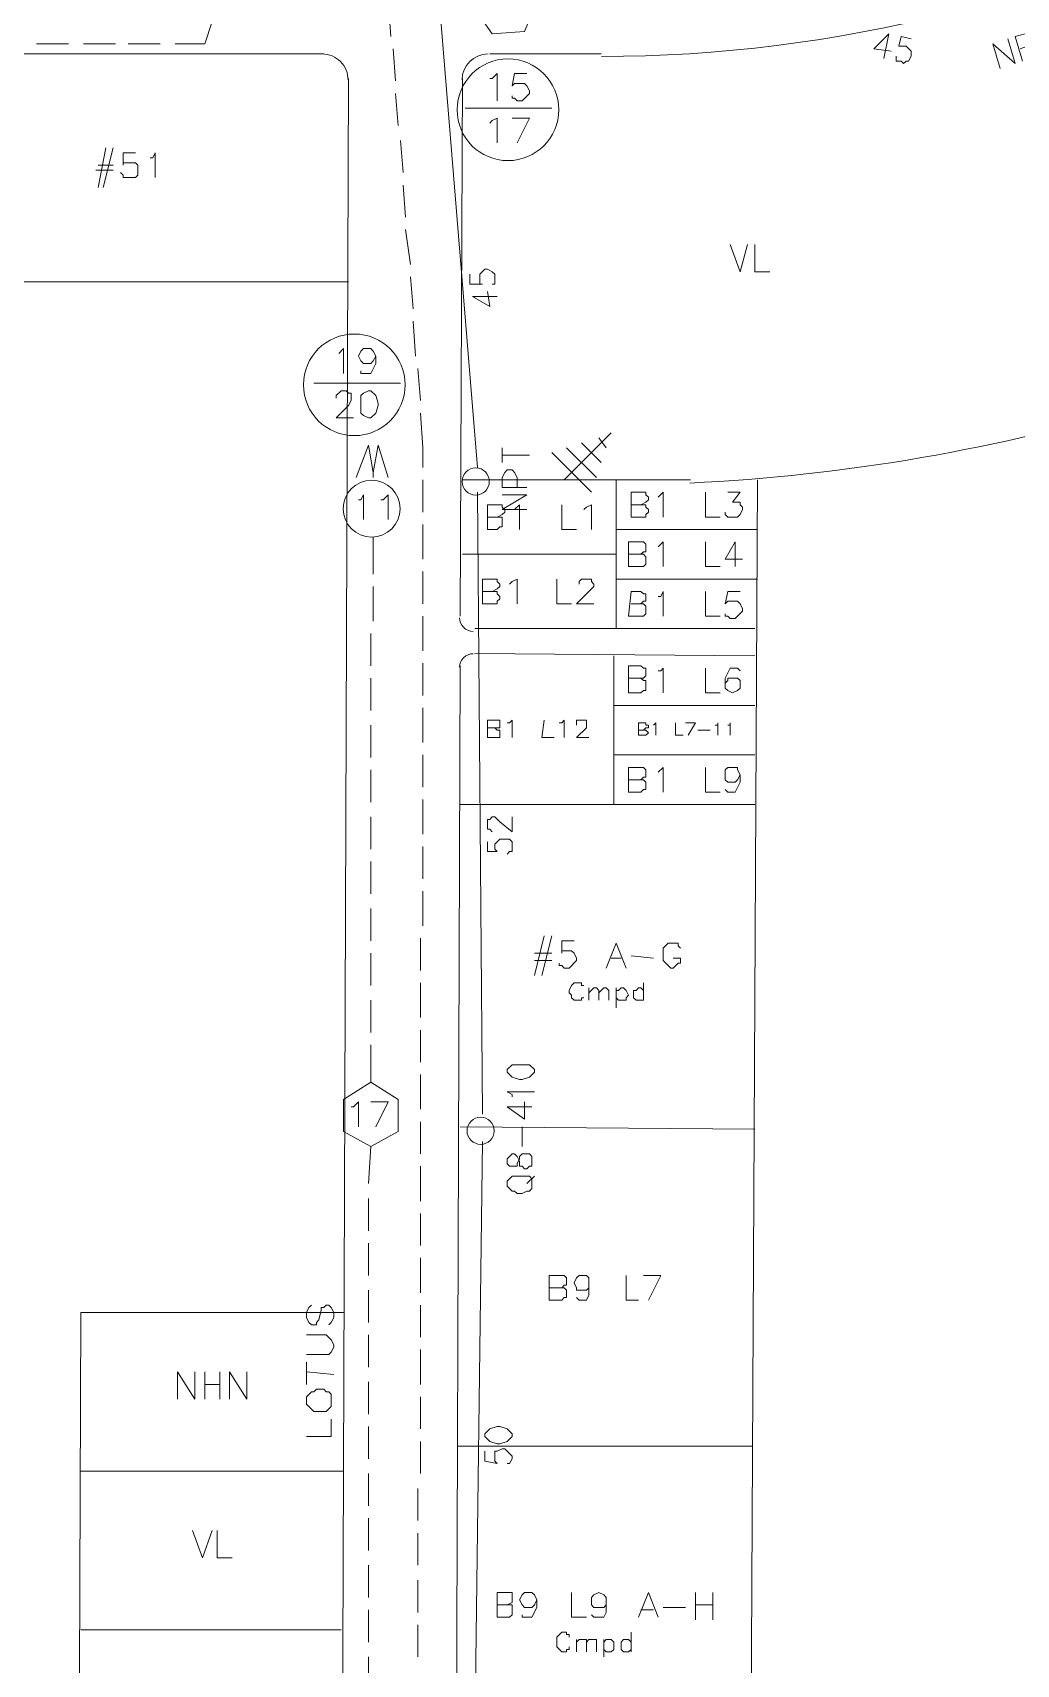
# Model space of a CAD drawing. Header units: millimetres. Extents: x 5.9 to 40.1, y 2 to 30.5.
# Drawn here: x 22.069 to 23.906, y 13.35 to 16.397 of the extents above; entities that cross this region are included whole.
import ezdxf

# ---------------------------------------------------------------- set-up
doc = ezdxf.new("R2010")
doc.units = ezdxf.units.MM
for name, color, linetype, true_color in [('PDF_S31$Cable-565', 23, 'Continuous', 0xdd8a6e), ('PDF_S31$LOTS', 254, 'Continuous', 0xdcdcdc), ('PDF_S31$ROAD', 8, 'Continuous', 0x808080), ('PDF_S31$SDU', 157, 'Continuous', 0x396472), ('PDF_S31$Symbols-EndOfLine', 15, 'Continuous', 0x954a4a), ('PDF_S31$Symbols-Ground', 12, 'Continuous', 0xb80000)]:
    doc.layers.add(name, color=color, linetype=linetype, true_color=true_color)
for name, color, linetype in [('PDF_S31$NAME-ROAD', 7, 'Continuous'), ('PDF_S31$Passives-TapOffs', 7, 'Continuous'), ('PDF_S31$POLE', 7, 'Continuous'), ('PDF_S31$STRAND', 7, 'Continuous'), ('PDF_S31$Symbols-Terminator', 7, 'Continuous')]:
    doc.layers.add(name, color=color, linetype=linetype)

msp = doc.modelspace()

# ---------------------------------------------------------------- linework, layer by layer
at = {"layer": 'PDF_S31$Cable-565', "lineweight": 13}
for points in [[(22.7328, 16.4595), (22.7374, 16.3901)], [(22.3349, 16.3762), (22.3904, 16.3762), (22.4043, 16.4179)], [(22.0758, 16.3762), (22.1359, 16.3762)], [(22.1637, 16.3762), (22.2238, 16.3762)], [(22.247, 16.3762), (22.3071, 16.3762)], [(22.7421, 16.367), (22.7467, 16.3068)], [(22.7467, 16.2837), (22.7513, 16.2235)], [(22.7559, 16.1958), (22.7606, 16.1356)], [(22.7606, 16.1125), (22.7652, 16.0523)], [(22.7652, 16.0292), (22.7745, 15.9644)], [(22.7745, 15.9413), (22.7791, 15.8811)], [(22.7791, 15.858), (22.7837, 15.7932)], [(22.7883, 15.7701), (22.793, 15.7099)], [(22.7976, 15.585), (22.7976, 15.622), (22.793, 15.6868)], [(22.7976, 15.5017), (22.7976, 15.5619)], [(22.7976, 15.4138), (22.7976, 15.4786)], [(22.705, 15.3861), (22.705, 15.4555)], [(22.7976, 15.3305), (22.7976, 15.3907)], [(22.705, 15.2981), (22.705, 15.3629)], [(22.7976, 15.2426), (22.7976, 15.3074)], [(22.7004, 15.2149), (22.7004, 15.275)], [(22.7976, 15.1593), (22.7976, 15.2195)], [(22.7004, 15.1316), (22.7004, 15.1917)], [(22.7976, 15.0714), (22.7976, 15.1362)], [(22.7004, 15.0437), (22.7004, 15.1038)], [(22.7976, 14.9881), (22.7976, 15.0483)], [(22.7004, 14.9604), (22.7004, 15.0205)], [(22.7976, 14.9002), (22.7976, 14.965)], [(22.7004, 14.8725), (22.7004, 14.9326)], [(22.7976, 14.8169), (22.7976, 14.8771)], [(22.7004, 14.7892), (22.7004, 14.8493)], [(22.7976, 14.729), (22.7976, 14.7938)], [(22.7004, 14.7013), (22.7004, 14.7614)], [(22.793, 14.6457), (22.793, 14.7059)], [(22.7004, 14.618), (22.7004, 14.6781)], [(22.793, 14.5578), (22.793, 14.6226)], [(22.7004, 14.5301), (22.7004, 14.5902)], [(22.793, 14.4745), (22.793, 14.5347)], [(22.7004, 14.4375), (22.7004, 14.5069)], [(22.793, 14.3866), (22.793, 14.4514)], [(22.793, 14.3033), (22.793, 14.3635)], [(22.6958, 14.2478), (22.7004, 14.3172)], [(22.793, 14.2154), (22.793, 14.2802)], [(22.6958, 14.1599), (22.6958, 14.22)], [(22.793, 14.1321), (22.793, 14.1923)], [(22.6958, 14.0766), (22.6958, 14.1368)], [(22.793, 14.0442), (22.793, 14.109)], [(22.6958, 13.9887), (22.6958, 14.0489)], [(22.793, 13.9609), (22.793, 14.0211)], [(22.6958, 13.9054), (22.6958, 13.9656)], [(22.793, 13.873), (22.793, 13.9378)], [(22.6958, 13.8175), (22.6958, 13.8777)], [(22.793, 13.7897), (22.793, 13.8499)], [(22.6958, 13.7342), (22.6958, 13.7944)], [(22.793, 13.7065), (22.793, 13.7666)], [(22.6958, 13.6463), (22.6958, 13.7065)], [(22.7883, 13.6185), (22.7883, 13.6787)], [(22.6958, 13.563), (22.6958, 13.6232)], [(22.7883, 13.5353), (22.7883, 13.5954)], [(22.6958, 13.4751), (22.6958, 13.5353)], [(22.7883, 13.4473), (22.7883, 13.5075)], [(22.6958, 13.3918), (22.6958, 13.452)], [(22.7883, 13.3641), (22.7883, 13.4242)], [(22.6958, 13.2946), (22.6958, 13.3641)]]:
    msp.add_lwpolyline(points, dxfattribs=at)
at = {"layer": 'PDF_S31$LOTS', "lineweight": 0}
for points in [[(22.6588, 15.932), (21.1504, 15.932)], [(22.8716, 15.5619), (23.2973, 15.5619)], [(23.1585, 15.2843), (23.1585, 15.5619)], [(23.413, 12.4618), (23.4084, 12.8921), (23.4222, 15.5619)], [(23.1585, 15.4693), (23.4222, 15.4693)], [(22.8716, 15.4231), (23.1585, 15.4231)], [(23.1585, 15.3768), (23.4222, 15.3768)], [(23.1539, 14.9557), (23.1539, 15.2334)], [(23.1539, 15.1408), (23.4176, 15.1408)], [(23.1539, 15.0483), (23.4176, 15.0483)], [(22.867, 14.9557), (23.4176, 14.9557)], [(22.867, 14.3542), (23.4176, 14.3496)], [(22.6495, 14.0072), (22.1591, 14.0072), (22.1544, 12.8227)], [(22.8624, 13.7573), (23.413, 13.7573)], [(22.6495, 13.7111), (22.1591, 13.7111)], [(22.6449, 13.4149), (22.1591, 13.4149)]]:
    msp.add_lwpolyline(points, dxfattribs=at)
msp.add_arc((23.1321, 19.0479), 3.4957, 272.6917, 286.9684, dxfattribs=at)
at = {"layer": 'PDF_S31$NAME-ROAD', "lineweight": 9}
for points in [[(22.6218, 13.9841), (22.6264, 13.9887), (22.631, 13.998), (22.631, 14.0072), (22.6264, 14.0165), (22.6218, 14.0211), (22.6171, 14.0211), (22.6125, 14.0165), (22.6079, 14.0165), (22.6079, 14.0118), (22.6033, 13.9933), (22.5986, 13.9887), (22.5986, 13.9841), (22.5894, 13.9841), (22.5847, 13.9887), (22.5801, 13.998), (22.5801, 14.0072), (22.5847, 14.0165), (22.5894, 14.0211)], [(22.5801, 13.9656), (22.6171, 13.9656), (22.6264, 13.9563), (22.631, 13.9471), (22.631, 13.9424), (22.6264, 13.9332), (22.6218, 13.9285), (22.5801, 13.9285)], [(22.5801, 13.9147), (22.5801, 13.873)], [(22.631, 13.8915), (22.5801, 13.8962)], [(22.6264, 13.8082), (22.6264, 13.7759), (22.5801, 13.7759)]]:
    msp.add_lwpolyline(points, dxfattribs=at)
msp.add_lwpolyline([(22.5801, 13.836), (22.5801, 13.8499), (22.5894, 13.8591), (22.594, 13.8591), (22.5986, 13.8638), (22.6125, 13.8638), (22.6171, 13.8591), (22.6218, 13.8591), (22.6264, 13.8545), (22.6264, 13.8314), (22.6171, 13.8221), (22.594, 13.8221)], close=True, dxfattribs=at)
at = {"layer": 'PDF_S31$Passives-TapOffs', "lineweight": 9}
for points in [[(22.9271, 16.3947), (22.8948, 16.441), (22.9179, 16.4965), (22.978, 16.5012), (23.0104, 16.4549), (22.9873, 16.3994)], [(22.6495, 14.4051), (22.7004, 14.4375), (22.7513, 14.4051), (22.7513, 14.345), (22.7004, 14.3172), (22.6495, 14.345)]]:
    msp.add_lwpolyline(points, close=True, dxfattribs=at)
for points in [[(22.6773, 15.5249), (22.6819, 15.5249), (22.6865, 15.5341), (22.6865, 15.4879)], [(22.7189, 15.5249), (22.7236, 15.5249), (22.7328, 15.5341), (22.7328, 15.4879)], [(22.6634, 14.3912), (22.668, 14.3912), (22.6773, 14.4005), (22.6773, 14.3542)], [(22.7004, 14.4005), (22.7328, 14.4005), (22.7097, 14.3542)]]:
    msp.add_lwpolyline(points, dxfattribs=at)
msp.add_circle((22.7018, 15.5081), 0.0532, dxfattribs=at)
at = {"layer": 'PDF_S31$POLE', "lineweight": 0}
for points in [[(23.9173, 16.3438), (23.9034, 16.3901), (23.922, 16.3947), (23.9312, 16.3947), (23.9312, 16.3901), (23.9358, 16.3855), (23.9358, 16.3809), (23.9266, 16.3716), (23.9127, 16.367)], [(23.8757, 16.33), (23.8618, 16.3762), (23.9034, 16.3392), (23.8896, 16.3855)], [(22.9457, 15.622), (22.9457, 15.5943)], [(22.9965, 15.6082), (22.9457, 15.6082)], [(22.9919, 15.548), (22.9457, 15.548), (22.9457, 15.5665), (22.9503, 15.5758), (22.9549, 15.5804), (22.9642, 15.5804), (22.9688, 15.5758), (22.9734, 15.5665), (22.9734, 15.548)], [(22.9919, 15.5064), (22.9457, 15.5064), (22.9919, 15.5341), (22.9457, 15.5341)], [(22.9642, 14.4098), (22.9642, 14.4144), (22.9549, 14.419), (23.0058, 14.419)], [(22.9873, 14.4005), (22.9873, 14.3681), (22.9549, 14.3912), (23.0012, 14.3912)], [(22.9827, 14.3542), (22.9827, 14.3172)], [(23.0058, 14.2617), (22.9919, 14.2478)]]:
    msp.add_lwpolyline(points, dxfattribs=at)
for points in [[(22.9549, 14.456), (22.9549, 14.4607), (22.9642, 14.4699), (22.9965, 14.4699), (23.0058, 14.4607), (23.0058, 14.456), (22.9965, 14.4468), (22.9827, 14.4421), (22.978, 14.4421), (22.9642, 14.4468)], [(22.9549, 14.2848), (22.9549, 14.2941), (22.9642, 14.3033), (22.9688, 14.3033), (22.9734, 14.2987), (22.978, 14.2895), (22.978, 14.2802), (22.9827, 14.2802), (22.9873, 14.2756), (22.9919, 14.2756), (22.9965, 14.2802), (23.0012, 14.2802), (23.0012, 14.2987), (22.9965, 14.3033), (22.9827, 14.3033), (22.978, 14.2987), (22.978, 14.2941), (22.9734, 14.2848), (22.9734, 14.2802), (22.9595, 14.2802)], [(22.9549, 14.2432), (22.9549, 14.2524), (22.9642, 14.2617), (22.9965, 14.2617), (23.0012, 14.2571), (23.0012, 14.2386), (22.9965, 14.2339), (22.9919, 14.2339), (22.9827, 14.2293), (22.9734, 14.2293), (22.9688, 14.2339), (22.9642, 14.2339)]]:
    msp.add_lwpolyline(points, close=True, dxfattribs=at)
for centre in [(22.8962, 15.559), (22.9054, 14.3466)]:
    msp.add_circle(centre, 0.0254, dxfattribs=at)
at = {"layer": 'PDF_S31$ROAD', "lineweight": 0}
for points in [[(22.6125, 16.3577), (20.2389, 16.3577)], [(23.1307, 16.3577), (22.9225, 16.3577)], [(22.6449, 12.5034), (22.6588, 16.3115)], [(22.867, 15.3074), (22.8716, 16.3115)], [(22.8948, 15.2843), (23.4176, 15.2843)], [(22.8948, 15.238), (23.4176, 15.2334)], [(22.8577, 12.5034), (22.867, 15.2149)]]:
    msp.add_lwpolyline(points, dxfattribs=at)
for centre, radius, start, end in [((23.1321, 18.9692), 2.6166, 269.9835, 298.6139), ((22.6093, 16.3086), 0.0486, 359.7417, 89.9835), ((22.9193, 16.3086), 0.0486, 89.9835, 179.7418), ((22.8915, 15.3045), 0.0254, 179.7418, 269.7419), ((22.8915, 15.2119), 0.0254, 89.7418, 179.7419)]:
    msp.add_arc(centre, radius, start, end, dxfattribs=at)
at = {"layer": 'PDF_S31$SDU', "lineweight": 0}
for points in [[(22.1914, 16.1079), (22.2053, 16.1819)], [(22.2007, 16.1079), (22.2192, 16.1819)], [(22.2192, 16.1495), (22.1914, 16.1495)], [(22.2331, 16.1356), (22.2377, 16.131), (22.2377, 16.1264), (22.2609, 16.1264), (22.2655, 16.131), (22.2655, 16.1495), (22.2609, 16.1541), (22.2377, 16.1541), (22.2377, 16.1495), (22.2377, 16.1726), (22.2609, 16.1726)], [(22.2886, 16.1634), (22.2932, 16.1634), (22.2979, 16.1726), (22.2979, 16.1264)], [(22.2192, 16.1403), (22.1868, 16.1403)], [(23.4037, 16.0014), (23.3898, 15.9506), (23.3713, 16.0014)], [(23.4454, 15.9506), (23.4176, 15.9506), (23.4176, 16.0014)], [(22.9364, 15.4925), (22.9457, 15.4925), (22.9457, 15.474), (22.941, 15.474), (22.9364, 15.4693), (22.9179, 15.4693), (22.9179, 15.5156), (22.9457, 15.5156), (22.9457, 15.511), (22.9503, 15.5064), (22.9503, 15.5017), (22.9457, 15.4971), (22.9364, 15.4925), (22.9179, 15.4925)], [(22.9688, 15.5064), (22.978, 15.5156), (22.978, 15.4693)], [(23.0845, 15.4693), (23.0567, 15.4693), (23.0567, 15.5156)], [(23.0983, 15.5064), (23.103, 15.511), (23.1122, 15.5156), (23.1122, 15.4693)], [(23.2048, 15.5156), (23.214, 15.5156), (23.214, 15.511), (23.2186, 15.5064), (23.2186, 15.5017), (23.214, 15.4971), (23.214, 15.4925), (23.1863, 15.4925), (23.1863, 15.5387), (23.214, 15.5387), (23.214, 15.5341), (23.2186, 15.5295), (23.2186, 15.5249), (23.214, 15.5202), (23.2048, 15.5156), (23.1863, 15.5156)], [(23.2372, 15.5295), (23.2464, 15.5387), (23.2464, 15.4925)], [(23.3528, 15.4925), (23.3251, 15.4925), (23.3251, 15.5387)], [(23.3667, 15.5387), (23.3898, 15.5387), (23.376, 15.5202), (23.3898, 15.5202), (23.3898, 15.5156), (23.3945, 15.511), (23.3945, 15.5064), (23.3898, 15.4971), (23.3852, 15.4925), (23.3667, 15.4925), (23.3621, 15.4971), (23.3621, 15.5017)], [(23.2048, 15.4231), (23.2094, 15.4231), (23.214, 15.4184), (23.214, 15.4046), (23.2094, 15.3999), (23.1816, 15.3999), (23.1816, 15.4462), (23.2094, 15.4462), (23.214, 15.4416), (23.214, 15.4277), (23.2094, 15.4277), (23.2048, 15.4231), (23.1816, 15.4231)], [(23.2372, 15.437), (23.2464, 15.4462), (23.2464, 15.3999)], [(23.3528, 15.3999), (23.3251, 15.3999), (23.3251, 15.4462)], [(23.3945, 15.4138), (23.3621, 15.4138), (23.3806, 15.4462), (23.3806, 15.3999)], [(22.9271, 15.3537), (22.9364, 15.3537), (22.9364, 15.349), (22.941, 15.3444), (22.941, 15.3398), (22.9364, 15.3352), (22.9364, 15.3305), (22.9086, 15.3305), (22.9086, 15.3768), (22.9364, 15.3768), (22.9364, 15.3722), (22.941, 15.3675), (22.941, 15.3629), (22.9364, 15.3583), (22.9271, 15.3537), (22.9086, 15.3537)], [(22.9595, 15.3675), (22.9642, 15.3722), (22.9734, 15.3768), (22.9734, 15.3305)], [(23.0752, 15.3305), (23.0474, 15.3305), (23.0474, 15.3768)], [(23.0891, 15.3675), (23.0891, 15.3722), (23.0937, 15.3768), (23.1122, 15.3768), (23.1122, 15.3722), (23.1169, 15.3675), (23.1169, 15.3629), (23.0845, 15.3305), (23.1169, 15.3305)], [(23.2048, 15.3305), (23.2094, 15.3305), (23.214, 15.3259), (23.214, 15.312), (23.2094, 15.3074), (23.1816, 15.3074), (23.1863, 15.3537), (23.2048, 15.3537), (23.2094, 15.349), (23.214, 15.349), (23.214, 15.3352), (23.2094, 15.3352), (23.2048, 15.3305), (23.1863, 15.3305)], [(23.2372, 15.3444), (23.2418, 15.3444), (23.2464, 15.3537), (23.2464, 15.3074)], [(23.3528, 15.3074), (23.3251, 15.3074), (23.3251, 15.3537)], [(23.3621, 15.312), (23.3621, 15.3074), (23.3667, 15.3074), (23.3713, 15.3028), (23.3806, 15.3028), (23.3945, 15.3167), (23.3945, 15.3213), (23.3898, 15.3305), (23.3852, 15.3352), (23.3667, 15.3352), (23.3621, 15.3305), (23.3667, 15.3537), (23.3898, 15.3537)], [(23.2048, 15.1917), (23.2094, 15.1871), (23.214, 15.1871), (23.214, 15.1686), (23.2094, 15.1686), (23.2048, 15.164), (23.1816, 15.164), (23.1816, 15.2149), (23.2048, 15.2149), (23.2094, 15.2102), (23.214, 15.2102), (23.214, 15.1963), (23.2094, 15.1917), (23.1816, 15.1917)], [(23.2372, 15.2056), (23.2418, 15.2056), (23.2464, 15.2102), (23.2464, 15.164)], [(23.3528, 15.164), (23.3251, 15.164), (23.3251, 15.2102)], [(23.3621, 15.1825), (23.3621, 15.1917), (23.3713, 15.2102), (23.3852, 15.2102), (23.3898, 15.2056)], [(22.9318, 15.0992), (22.9364, 15.0946), (22.941, 15.0946), (22.941, 15.0807), (22.9179, 15.0807), (22.9179, 15.1131), (22.941, 15.1131), (22.941, 15.0992), (22.9179, 15.0992)], [(22.9549, 15.1084), (22.9595, 15.1084), (22.9642, 15.1131), (22.9642, 15.0807)], [(23.0428, 15.0807), (23.0197, 15.0807), (23.0243, 15.1131)], [(23.0521, 15.1084), (23.0567, 15.1084), (23.0613, 15.1131), (23.0613, 15.0807)], [(23.0845, 15.1038), (23.0845, 15.1131), (23.103, 15.1131), (23.103, 15.0992), (23.0845, 15.0807), (23.1076, 15.0807)], [(23.2094, 15.0946), (23.214, 15.0946), (23.2186, 15.0899), (23.214, 15.0853), (23.2001, 15.0853), (23.2001, 15.1084), (23.214, 15.1084), (23.214, 15.1038), (23.2186, 15.1038), (23.2186, 15.0992), (23.214, 15.0992), (23.2094, 15.0946), (23.2001, 15.0946)], [(23.2279, 15.1038), (23.2325, 15.1084), (23.2325, 15.0853)], [(23.2834, 15.0853), (23.2695, 15.0853), (23.2695, 15.1084)], [(23.2881, 15.1084), (23.3066, 15.1084), (23.2927, 15.0853)], [(23.3343, 15.0946), (23.3112, 15.0946)], [(23.3482, 15.0853), (23.3482, 15.1084), (23.3482, 15.1038), (23.3436, 15.1038)], [(23.3713, 15.0853), (23.3713, 15.1084), (23.3713, 15.1038), (23.3667, 15.1038)], [(23.2048, 15.002), (23.2094, 15.002), (23.214, 14.9974), (23.214, 14.9835), (23.2094, 14.9835), (23.2048, 14.9789), (23.1816, 14.9789), (23.1816, 15.0251), (23.2094, 15.0251), (23.214, 15.0205), (23.214, 15.0066), (23.2094, 15.0066), (23.2048, 15.002), (23.1816, 15.002)], [(23.2372, 15.0159), (23.2464, 15.0251), (23.2464, 14.9789)], [(23.3528, 14.9789), (23.3251, 14.9789), (23.3251, 15.0251)], [(23.3898, 15.0113), (23.3898, 14.9974), (23.3806, 14.9789), (23.3667, 14.9789), (23.3621, 14.9835)], [(23.0058, 14.6365), (23.0243, 14.7105)], [(23.0197, 14.6365), (23.0382, 14.7105)], [(23.0521, 14.6596), (23.0521, 14.655), (23.0567, 14.655), (23.0613, 14.6504), (23.0706, 14.6504), (23.0845, 14.6642), (23.0845, 14.6689), (23.0798, 14.6781), (23.0752, 14.6828), (23.0567, 14.6828), (23.0567, 14.6781), (23.0567, 14.7013), (23.0798, 14.7013)], [(23.14, 14.6504), (23.1585, 14.6966), (23.177, 14.6504)], [(23.2649, 14.6689), (23.2788, 14.6689), (23.2788, 14.6596), (23.2742, 14.6596), (23.2649, 14.6504), (23.2603, 14.6504), (23.2464, 14.6642), (23.2464, 14.6874), (23.2557, 14.6966), (23.2742, 14.6966), (23.2742, 14.692), (23.2788, 14.6874)], [(23.0382, 14.6781), (23.0058, 14.6781)], [(23.0382, 14.6642), (23.0058, 14.6642)], [(23.1677, 14.6689), (23.1492, 14.6689)], [(23.2279, 14.6689), (23.1863, 14.6735)], [(23.0983, 14.5948), (23.0937, 14.5948), (23.0937, 14.5902), (23.0798, 14.5902), (23.0752, 14.5948), (23.0752, 14.5995), (23.0706, 14.6041), (23.0706, 14.6087), (23.0752, 14.618), (23.0798, 14.6226), (23.0937, 14.6226), (23.0937, 14.618), (23.0983, 14.618)], [(23.1076, 14.5902), (23.1076, 14.6133)], [(23.1076, 14.6041), (23.1169, 14.6133), (23.1215, 14.6133), (23.1261, 14.6087), (23.1261, 14.5902)], [(23.1261, 14.6041), (23.1354, 14.6133), (23.14, 14.6133), (23.1446, 14.6087), (23.1446, 14.5902)], [(23.1585, 14.5763), (23.1585, 14.6133)], [(23.1585, 14.6087), (23.1631, 14.6087), (23.1677, 14.6133), (23.1724, 14.6133), (23.177, 14.6087), (23.1816, 14.5995), (23.177, 14.5948), (23.177, 14.5902), (23.1631, 14.5902), (23.1585, 14.5948)], [(23.2094, 14.5902), (23.1955, 14.5902), (23.1909, 14.5948), (23.1909, 14.6087), (23.1955, 14.6087), (23.2001, 14.6133), (23.2048, 14.6133), (23.2094, 14.6087)], [(23.2094, 14.5948), (23.2094, 14.5902), (23.2094, 14.6226)], [(23.0567, 14.0535), (23.0613, 14.0535), (23.066, 14.0489), (23.066, 14.035), (23.0613, 14.035), (23.0567, 14.0303), (23.0336, 14.0303), (23.0336, 14.0766), (23.0613, 14.0766), (23.066, 14.072), (23.066, 14.0581), (23.0613, 14.0581), (23.0567, 14.0535), (23.0336, 14.0535)], [(23.1076, 14.0535), (23.1076, 14.072), (23.103, 14.0766), (23.0891, 14.0766), (23.0845, 14.072), (23.0798, 14.0627), (23.0845, 14.0535), (23.0845, 14.0489), (23.103, 14.0489), (23.1076, 14.0535), (23.1076, 14.0396), (23.103, 14.0303), (23.0891, 14.0303), (23.0845, 14.035)], [(23.2001, 14.0303), (23.177, 14.0303), (23.177, 14.0766)], [(23.2094, 14.0766), (23.2418, 14.0766), (23.2186, 14.0303)], [(22.3395, 13.8453), (22.3395, 13.8962), (22.3719, 13.8453), (22.3719, 13.8962)], [(22.3904, 13.8453), (22.3904, 13.8962)], [(22.4182, 13.8453), (22.4182, 13.8962)], [(22.4367, 13.8453), (22.4367, 13.8962), (22.4691, 13.8453), (22.4691, 13.8962)], [(22.4182, 13.873), (22.3904, 13.873)], [(22.4043, 13.6), (22.3858, 13.5491), (22.3673, 13.6)], [(22.4413, 13.5491), (22.4135, 13.5491), (22.4135, 13.6)], [(22.9549, 13.4612), (22.9642, 13.4612), (22.9642, 13.4427), (22.9595, 13.4381), (22.9364, 13.4381), (22.9364, 13.4844), (22.9642, 13.4844), (22.9642, 13.4658), (22.9549, 13.4612), (22.9364, 13.4612)], [(23.0104, 13.4705), (23.0104, 13.4566), (23.0012, 13.4381), (22.9827, 13.4381), (22.9827, 13.4427)], [(23.103, 13.4381), (23.0752, 13.4381), (23.0752, 13.4844)], [(23.14, 13.4612), (23.14, 13.4751), (23.1354, 13.4797), (23.1261, 13.4844), (23.1169, 13.4797), (23.1122, 13.4751), (23.1122, 13.4612), (23.1169, 13.4566), (23.1354, 13.4566), (23.14, 13.4612), (23.14, 13.4473), (23.1354, 13.4381), (23.1169, 13.4381), (23.1122, 13.4427)], [(23.2001, 13.4381), (23.2186, 13.4844), (23.2372, 13.4381)], [(23.3066, 13.4335), (23.3066, 13.4844)], [(23.3389, 13.4335), (23.3389, 13.4844)], [(23.2279, 13.452), (23.2048, 13.452)], [(23.2881, 13.4566), (23.2464, 13.4566)], [(23.3389, 13.4612), (23.3066, 13.4612)], [(23.0706, 13.3826), (23.0706, 13.3779), (23.066, 13.3779), (23.066, 13.3733), (23.0567, 13.3733), (23.0474, 13.3826), (23.0474, 13.4011), (23.0567, 13.4103), (23.066, 13.4103), (23.066, 13.4057), (23.0706, 13.4057), (23.0706, 13.4011)], [(23.1863, 13.3733), (23.1863, 13.4103)], [(23.0845, 13.3733), (23.0845, 13.3964)], [(23.0845, 13.3918), (23.0891, 13.3964), (23.103, 13.3964), (23.103, 13.3733)], [(23.103, 13.3918), (23.1076, 13.3964), (23.1215, 13.3964), (23.1215, 13.3733)], [(23.1354, 13.3641), (23.1354, 13.3964)], [(23.1354, 13.3918), (23.14, 13.3964), (23.1492, 13.3964), (23.1539, 13.3918), (23.1539, 13.3779), (23.1492, 13.3733), (23.14, 13.3733), (23.1354, 13.3779)], [(23.1863, 13.3779), (23.1816, 13.3733), (23.1724, 13.3733), (23.1677, 13.3779), (23.1677, 13.3918), (23.1724, 13.3964), (23.1816, 13.3964), (23.1863, 13.3918)]]:
    msp.add_lwpolyline(points, dxfattribs=at)
for points in [[(23.3667, 15.1871), (23.3667, 15.1917), (23.3852, 15.1917), (23.3898, 15.1871), (23.3898, 15.1732), (23.3852, 15.1686), (23.376, 15.164), (23.3667, 15.1686), (23.3621, 15.1732), (23.3621, 15.1825)], [(23.3852, 15.002), (23.3806, 14.9974), (23.3667, 14.9974), (23.3621, 15.002), (23.3621, 15.0205), (23.3667, 15.0251), (23.3852, 15.0251), (23.3852, 15.0205), (23.3898, 15.0113)], [(23.0058, 13.4612), (23.0012, 13.4566), (22.9873, 13.4566), (22.9827, 13.4612), (22.978, 13.4705), (22.9827, 13.4797), (22.9873, 13.4844), (23.0012, 13.4844), (23.0058, 13.4797), (23.0104, 13.4705)]]:
    msp.add_lwpolyline(points, close=True, dxfattribs=at)
at = {"layer": 'PDF_S31$STRAND', "color": 254, "lineweight": 0, "true_color": 0xdcdcdc}
for points in [[(22.8161, 16.603), (22.8994, 15.585)], [(22.8994, 15.5387), (22.9086, 14.3774)], [(22.9086, 14.3265), (22.8948, 13.2114)]]:
    msp.add_lwpolyline(points, dxfattribs=at)
at = {"layer": 'PDF_S31$STRAND', "lineweight": 0}
for points in [[(23.6721, 16.3624), (23.6397, 16.367), (23.6675, 16.3947), (23.6582, 16.3485)], [(23.6813, 16.3531), (23.6813, 16.3438), (23.6906, 16.3438), (23.6952, 16.3392), (23.6999, 16.3438), (23.7045, 16.3438), (23.7091, 16.3531), (23.7091, 16.3624), (23.6999, 16.3716), (23.686, 16.3716), (23.6906, 16.3901), (23.7091, 16.3855)], [(22.9271, 15.9274), (22.9318, 15.9274), (22.9318, 15.9459), (22.9271, 15.9506), (22.9179, 15.9552), (22.9133, 15.9552), (22.904, 15.9459), (22.904, 15.9274), (22.9086, 15.9274), (22.8855, 15.9274), (22.8855, 15.9459)], [(22.9179, 15.9135), (22.9225, 15.8858), (22.8901, 15.9043), (22.9364, 15.9043)], [(22.9642, 14.9326), (22.9642, 14.9048), (22.941, 14.9234), (22.9318, 14.9326), (22.9271, 14.9326), (22.9225, 14.928), (22.9179, 14.928), (22.9179, 14.9095), (22.9225, 14.9095), (22.9271, 14.9048)], [(22.9549, 14.8632), (22.9595, 14.8678), (22.9642, 14.8678), (22.9642, 14.8863), (22.9595, 14.891), (22.941, 14.891), (22.9318, 14.8817), (22.9318, 14.8725), (22.9364, 14.8678), (22.9179, 14.8678), (22.9179, 14.8863)], [(22.9549, 13.725), (22.9595, 13.725), (22.9642, 13.7342), (22.9642, 13.7388), (22.9503, 13.7527), (22.9457, 13.7527), (22.9364, 13.7481), (22.9318, 13.7481), (22.9318, 13.7296), (22.9364, 13.725), (22.9133, 13.7296), (22.9133, 13.7481)]]:
    msp.add_lwpolyline(points, dxfattribs=at)
msp.add_lwpolyline([(22.9133, 13.7759), (22.9133, 13.7805), (22.9225, 13.7897), (22.9364, 13.7944), (22.941, 13.7944), (22.9549, 13.7897), (22.9642, 13.7805), (22.9642, 13.7759), (22.9549, 13.7666), (22.941, 13.762), (22.9364, 13.762), (22.9225, 13.7666)], close=True, dxfattribs=at)
at = {"layer": 'PDF_S31$Symbols-EndOfLine', "lineweight": 0}
for points in [[(22.9225, 16.3115), (22.9271, 16.3115), (22.9364, 16.3207), (22.9364, 16.2698)], [(22.9642, 16.2791), (22.9642, 16.2744), (22.9688, 16.2744), (22.9734, 16.2698), (22.9827, 16.2698), (22.9965, 16.2837), (22.9965, 16.2883), (22.9919, 16.2976), (22.9873, 16.3022), (22.9688, 16.3022), (22.9642, 16.2976), (22.9688, 16.3207), (22.9919, 16.3207)], [(23.0382, 16.2559), (22.8762, 16.2559)], [(22.9225, 16.2282), (22.9271, 16.2328), (22.9364, 16.2374), (22.9364, 16.1912)], [(22.9642, 16.2374), (22.9965, 16.2374), (22.9734, 16.1912)], [(22.6403, 15.7979), (22.6495, 15.8071), (22.6495, 15.7608)], [(22.7097, 15.7932), (22.7097, 15.7794), (22.7004, 15.7608), (22.6819, 15.7608), (22.6819, 15.7655)], [(22.7559, 15.7423), (22.594, 15.7423)], [(22.6356, 15.7146), (22.6356, 15.7192), (22.6449, 15.7285), (22.6542, 15.7285), (22.6588, 15.7238), (22.6634, 15.7238), (22.6634, 15.7099), (22.6588, 15.7007), (22.6356, 15.6776), (22.668, 15.6776)]]:
    msp.add_lwpolyline(points, dxfattribs=at)
for points in [[(22.705, 15.784), (22.7004, 15.7794), (22.6865, 15.7794), (22.6819, 15.784), (22.6773, 15.7932), (22.6819, 15.8025), (22.6865, 15.8071), (22.7004, 15.8071), (22.705, 15.8025), (22.7097, 15.7932)], [(22.6958, 15.7285), (22.7004, 15.7285), (22.7097, 15.7192), (22.7143, 15.7053), (22.7143, 15.7007), (22.7097, 15.6868), (22.7004, 15.6776), (22.6958, 15.6776), (22.6865, 15.6822), (22.6819, 15.6868), (22.6819, 15.7192), (22.6865, 15.7238)]]:
    msp.add_lwpolyline(points, close=True, dxfattribs=at)
for centre in [(22.9563, 16.253), (22.6694, 15.7394)]:
    msp.add_circle(centre, 0.0949, dxfattribs=at)
at = {"layer": 'PDF_S31$Symbols-Ground', "lineweight": 0}
for points in [[(23.1492, 15.6498), (23.0613, 15.5619), (22.9225, 15.5619)], [(23.0937, 15.6313), (23.1307, 15.5943)], [(23.1261, 15.6405), (23.14, 15.622)], [(23.0382, 15.6128), (23.1122, 15.5387)], [(23.066, 15.622), (23.1215, 15.5665)]]:
    msp.add_lwpolyline(points, dxfattribs=at)
at = {"layer": 'PDF_S31$Symbols-Terminator', "lineweight": 9}
for points in [[(22.6727, 15.5665), (22.6958, 15.6267), (22.705, 15.5758)], [(22.705, 15.5665), (22.705, 15.5758), (22.7143, 15.6267), (22.7328, 15.5665)]]:
    msp.add_lwpolyline(points, dxfattribs=at)

doc.saveas('drawing.dxf')
